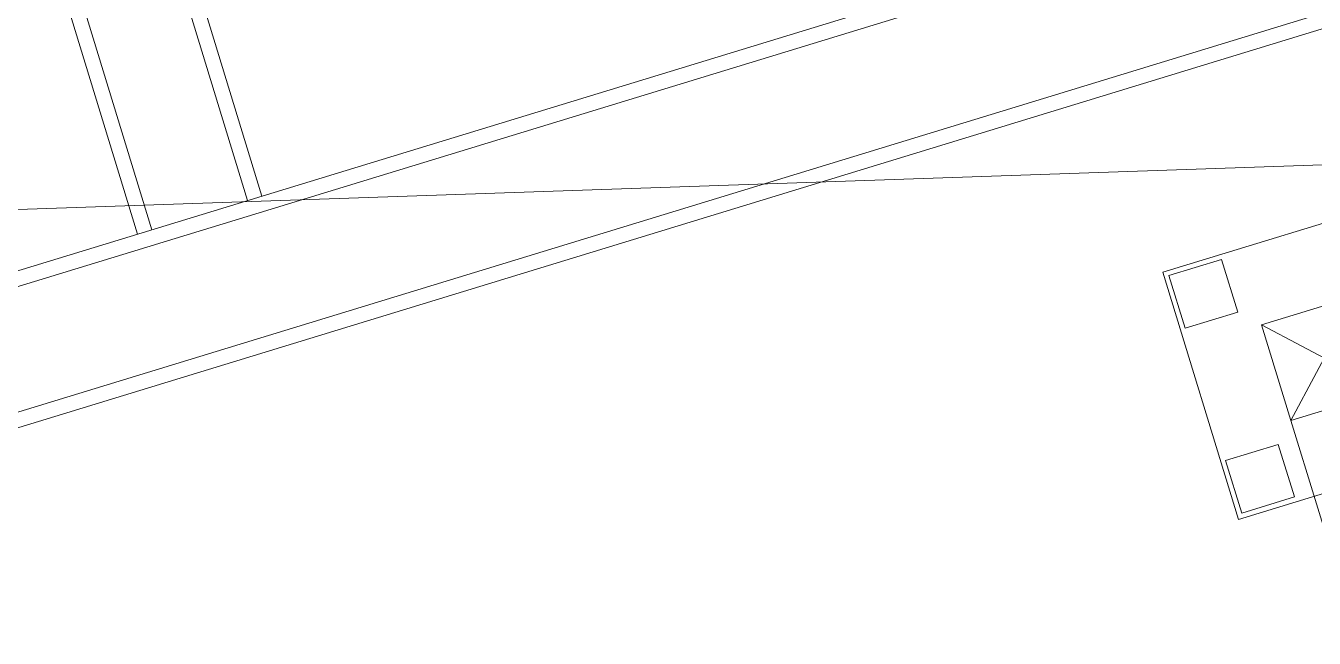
# Model space of a CAD drawing. Header units: metres. Extents: x 0 to 551036, y 0 to 1845929.
# Drawn here: x 547497.33 to 547510.2, y 1841926.98 to 1841933.1 of the extents above; entities that cross this region are included whole.
import ezdxf

# ---------------------------------------------------------------- set-up
doc = ezdxf.new("R2010")
doc.units = ezdxf.units.M
doc.header["$MEASUREMENT"] = 0
for name, color, linetype, lineweight in [('_0', 7, 'Continuous', 0), ('Level 10', 7, 'Continuous', 0), ('Level 49', 7, 'Continuous', 0), ('Level 62', 7, 'Continuous', 0)]:
    doc.layers.add(name, color=color, linetype=linetype, lineweight=lineweight)

# ---------------------------------------------------------------- blocks, each defined once
blk = doc.blocks.new('02 Xref KB1 MBTB$0$X220 NC')
at = {"color": 0, "linetype": 'ByBlock', "lineweight": -2}
for p, q in [((37526403, -1364182), (37516403, -1374182)), ((37516403, -1364182), (37526403, -1374182)), ((37526403, -1534182), (37526403, -1374182))]:
    blk.add_line(p, q, dxfattribs=at)
at = {"color": 0, "linetype": 'ByBlock', "lineweight": -2, "flags": 128}
for points in [[(37534313, -1382092), (37508493, -1382092), (37508493, -1356272), (37534313, -1356272), (37534313, -1382092)], [(37533813, -1356772), (37528313, -1356772), (37528313, -1362272), (37533813, -1362272), (37533813, -1356772)], [(37516403, -1374182), (37526403, -1374182), (37526403, -1364182), (37516403, -1364182), (37516403, -1374182)], [(37526403, -1374182), (37516403, -1374182), (37516403, -1364182), (37526403, -1364182), (37526403, -1374182)], [(37533813, -1381592), (37528313, -1381592), (37528313, -1376092), (37533813, -1376092), (37533813, -1381592)]]:
    blk.add_lwpolyline(points, close=True, dxfattribs=at)
blk = doc.blocks.new('Substation')
at = {"layer": 'Level 62'}
for p, q in [((3138912.324, 2123890.514, 0), (3138912.324, 2123552.341, 0)), ((3138924.324, 2123890.514, 0), (3138924.324, 2123552.341, 0)), ((3138910.824, 2123889.893, 0), (3138910.824, 2123552.341, 0)), ((3138925.824, 2123889.893, 0), (3138925.824, 2123551.178, 0))]:
    blk.add_line(p, q, dxfattribs=at)
at = {"layer": 'Level 62', "lineweight": 13, "elevation": 0, "flags": 128}
for points in [[(3138925.824, 2123808.502), (3139039.472, 2123808.502), (3139039.472, 2123795.502), (3138925.824, 2123795.502)], [(3138925.824, 2123807.002), (3139037.972, 2123807.002), (3139037.972, 2123797.002), (3138925.824, 2123797.002)]]:
    blk.add_lwpolyline(points, dxfattribs=at)
at = {"layer": 'Level 49', "xscale": 0.001, "yscale": -0.001, "zscale": 0.001, "rotation": 89.99999999999999}
blk.add_blockref('02 Xref KB1 MBTB$0$X220 NC', (3140248.506, 2086177.391, 0), dxfattribs=at)

msp = doc.modelspace()

# ---------------------------------------------------------------- block references
at = {"layer": '_0', "xscale": 0.1, "yscale": 0.1, "zscale": 0.1, "rotation": 107.0123114188912}
msp.add_blockref('Substation', (842423.72785, 1603911.5666), dxfattribs=at)

# ---------------------------------------------------------------- next in the draw order: linework, layer by layer
at = {"layer": 'Level 10', "color": 5, "linetype": 'Continuous', "lineweight": 0}
msp.add_line((547493, 1841931.12), (547530.61, 1841932.41), dxfattribs=at)

doc.saveas('drawing.dxf')
